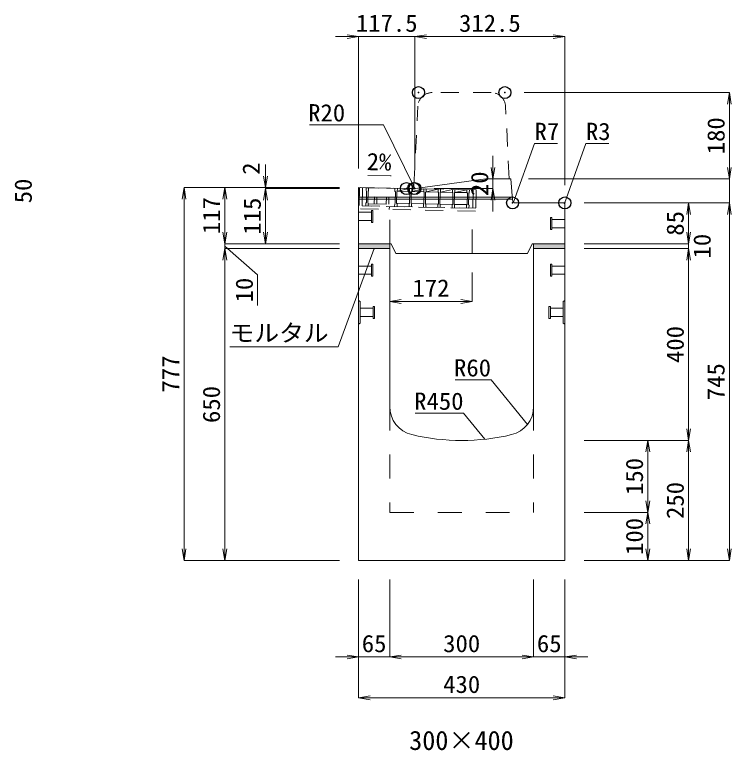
# Model space of a CAD drawing. Units: millimetres at full size. Extents: x -1809 to 57027, y -20349 to 17321.
# Drawn here: x 10468 to 11962, y 7518 to 9051 of the extents above; entities that cross this region are included whole.
import ezdxf
from ezdxf.enums import TextEntityAlignment as Align

# ---------------------------------------------------------------- set-up
doc = ezdxf.new("R2010")
doc.units = ezdxf.units.MM
doc.header["$LTSCALE"] = 50
doc.header["$PDMODE"] = 32
doc.header["$PDSIZE"] = 25
doc.linetypes.add('USER1', pattern=[2, 1, -1])
doc.linetypes.add('USER2', pattern=[1.35, 0.75, -0.6])
for name, color, linetype, lineweight in [('インサート', 3, 'USER2', 9), ('グレーチング', 7, 'USER2', 9), ('モルタル', 7, 'Continuous', 9), ('受枠', 3, 'USER2', 9), ('寸法線', 7, 'Continuous', 13), ('引出線', 4, 'Continuous', 13), ('本体', 2, 'Continuous', 13), ('目地', 132, 'Continuous', 9)]:
    doc.layers.add(name, color=color, linetype=linetype, lineweight=lineweight)
doc.layers.add('作業エリア', color=11, linetype='Continuous')
doc.layers.add('文字', color=7, linetype='Continuous')
doc.styles.add('ＭＳ 明朝', font='')
doc.styles.get('ＭＳ 明朝').set_extended_font_data('MS Mincho')

# ---------------------------------------------------------------- blocks, each defined once
blk = doc.blocks.new('open_arrow')
at = {"color": 0, "linetype": 'Continuous', "lineweight": -2}
blk.add_lwpolyline([(7.5, 1.25), (0, 0), (7.5, -1.25)], dxfattribs=at)

msp = doc.modelspace()

# ---------------------------------------------------------------- hatches: boundary and pattern name
at = {"layer": 'モルタル'}
for points in [[(11185, 8563.69), (11185, 8573.69), (11250, 8573.69), (11250, 8563.69)], [(11550, 8563.69), (11550, 8573.69), (11615, 8573.69), (11615, 8563.69)]]:
    msp.add_hatch(color=256, dxfattribs=at).paths.add_polyline_path(points)

# ---------------------------------------------------------------- linework, layer by layer
at = {"layer": 'インサート'}
for p, q in [((11185, 8639.19), (11212, 8639.19)), ((11185, 8639.19), (11185, 8622.19)), ((11215, 8643.19), (11212, 8643.19)), ((11212, 8643.19), (11212, 8618.19)), ((11215, 8618.19), (11215, 8643.19)), ((11185, 8622.19), (11212, 8622.19)), ((11212, 8618.19), (11215, 8618.19)), ((11585, 8628.19), (11588, 8628.19)), ((11585, 8603.19), (11585, 8628.19)), ((11588, 8628.19), (11588, 8603.19)), ((11615, 8624.19), (11588, 8624.19)), ((11615, 8624.19), (11615, 8607.19)), ((11588, 8603.19), (11585, 8603.19)), ((11615, 8607.19), (11588, 8607.19)), ((11185, 8527.19), (11212, 8527.19)), ((11185, 8527.19), (11185, 8510.19)), ((11215, 8531.19), (11212, 8531.19)), ((11212, 8531.19), (11212, 8506.19)), ((11215, 8506.19), (11215, 8531.19)), ((11585, 8531.19), (11588, 8531.19)), ((11585, 8506.19), (11585, 8531.19)), ((11588, 8531.19), (11588, 8506.19)), ((11615, 8527.19), (11588, 8527.19)), ((11615, 8527.19), (11615, 8510.19)), ((11185, 8510.19), (11212, 8510.19)), ((11615, 8510.19), (11588, 8510.19)), ((11212, 8506.19), (11215, 8506.19)), ((11588, 8506.19), (11585, 8506.19)), ((11188.2, 8439.19), (11215.2, 8439.19)), ((11188.2, 8439.19), (11188.2, 8422.19)), ((11218.2, 8443.19), (11215.2, 8443.19)), ((11215.2, 8443.19), (11215.2, 8418.19)), ((11218.2, 8418.19), (11218.2, 8443.19)), ((11581.8, 8443.19), (11584.8, 8443.19)), ((11581.8, 8418.19), (11581.8, 8443.19)), ((11584.8, 8443.19), (11584.8, 8418.19)), ((11611.8, 8439.19), (11584.8, 8439.19)), ((11611.8, 8439.19), (11611.8, 8422.19)), ((11188.2, 8422.19), (11215.2, 8422.19)), ((11215.2, 8418.19), (11218.2, 8418.19)), ((11584.8, 8418.19), (11581.8, 8418.19)), ((11611.8, 8422.19), (11584.8, 8422.19))]:
    msp.add_line(p, q, dxfattribs=at)
at = {"layer": 'グレーチング'}
for p, q in [((11201, 8690.37), (11200.88, 8684.37)), ((11200.88, 8684.37), (11201.86, 8683.35)), ((11415.95, 8686.07), (11201, 8690.37)), ((11201.86, 8683.35), (11201.38, 8659.36)), ((11204.86, 8683.29), (11204.38, 8659.3)), ((11205.88, 8684.27), (11204.86, 8683.29)), ((11206, 8690.27), (11205.88, 8684.27)), ((11260.98, 8689.17), (11260.86, 8683.17)), ((11260.86, 8683.17), (11261.84, 8682.15)), ((11261.84, 8682.15), (11261.36, 8658.16)), ((11264.84, 8682.09), (11264.36, 8658.1)), ((11265.86, 8683.07), (11264.84, 8682.09)), ((11265.98, 8689.07), (11265.86, 8683.07)), ((11265.86, 8683.07), (11290.98, 8688.57)), ((11265.86, 8683.07), (11290.86, 8682.57)), ((11290.98, 8688.57), (11290.86, 8682.57)), ((11290.86, 8682.57), (11291.84, 8681.55)), ((11291.84, 8681.55), (11291.36, 8657.56)), ((11294.84, 8681.49), (11294.36, 8657.5)), ((11295.86, 8682.47), (11294.84, 8681.49)), ((11295.98, 8688.47), (11295.86, 8682.47)), ((11295.86, 8682.47), (11320.97, 8687.97)), ((11295.86, 8682.47), (11320.85, 8681.97)), ((11320.97, 8687.97), (11320.85, 8681.97)), ((11320.85, 8681.97), (11321.83, 8680.95)), ((11321.83, 8680.95), (11321.35, 8656.96)), ((11324.83, 8680.89), (11324.35, 8656.9)), ((11325.85, 8681.87), (11324.83, 8680.89)), ((11325.97, 8687.87), (11325.85, 8681.87)), ((11325.85, 8681.87), (11350.97, 8687.37)), ((11325.85, 8681.87), (11350.85, 8681.37)), ((11350.97, 8687.37), (11350.85, 8681.37)), ((11350.85, 8681.37), (11351.83, 8680.35)), ((11351.83, 8680.35), (11351.35, 8656.36)), ((11354.83, 8680.29), (11354.35, 8656.3)), ((11355.85, 8681.27), (11354.83, 8680.29)), ((11355.97, 8687.27), (11355.85, 8681.27)), ((11355.85, 8681.27), (11380.96, 8686.77)), ((11355.85, 8681.27), (11380.84, 8680.77)), ((11380.96, 8686.77), (11380.84, 8680.77)), ((11380.84, 8680.77), (11381.82, 8679.75)), ((11381.82, 8679.75), (11381.34, 8655.76)), ((11384.82, 8679.69), (11384.34, 8655.7)), ((11385.84, 8680.67), (11384.82, 8679.69)), ((11385.96, 8686.67), (11385.84, 8680.67)), ((11385.84, 8680.67), (11410.95, 8686.17)), ((11385.84, 8680.67), (11410.83, 8680.17)), ((11410.95, 8686.17), (11410.83, 8680.17)), ((11410.83, 8680.17), (11411.81, 8679.15)), ((11411.81, 8679.15), (11411.33, 8655.16)), ((11414.81, 8679.09), (11414.33, 8655.1)), ((11415.83, 8680.07), (11414.81, 8679.09)), ((11415.95, 8686.07), (11415.83, 8680.07)), ((11218.12, 8671.53), (11217.82, 8656.53)), ((11218.12, 8671.53), (11248.12, 8670.93)), ((11223.12, 8671.43), (11222.82, 8656.43)), ((11243.12, 8671.03), (11242.82, 8656.03)), ((11248.12, 8670.93), (11247.82, 8655.93)), ((11200.24, 8652.38), (11200.36, 8658.38)), ((11415.19, 8648.08), (11200.24, 8652.38)), ((11200.36, 8658.38), (11201.38, 8659.36)), ((11205.36, 8658.28), (11204.38, 8659.3)), ((11205.24, 8652.28), (11205.36, 8658.28)), ((11205.33, 8656.78), (11260.31, 8655.68)), ((11260.22, 8651.18), (11260.34, 8657.18)), ((11260.34, 8657.18), (11261.36, 8658.16)), ((11264.36, 8658.1), (11291.36, 8657.56)), ((11265.34, 8657.08), (11264.36, 8658.1)), ((11265.22, 8651.08), (11265.34, 8657.08)), ((11290.22, 8650.58), (11290.34, 8656.58)), ((11290.34, 8656.58), (11291.36, 8657.56)), ((11295.34, 8656.48), (11294.36, 8657.5)), ((11294.36, 8657.5), (11321.35, 8656.96)), ((11295.22, 8650.48), (11295.34, 8656.48)), ((11320.21, 8649.98), (11320.33, 8655.98)), ((11320.33, 8655.98), (11321.35, 8656.96)), ((11325.33, 8655.88), (11324.35, 8656.9)), ((11324.35, 8656.9), (11351.35, 8656.36)), ((11325.21, 8649.88), (11325.33, 8655.88)), ((11350.21, 8649.38), (11350.33, 8655.38)), ((11350.33, 8655.38), (11351.35, 8656.36)), ((11355.33, 8655.28), (11354.35, 8656.3)), ((11354.35, 8656.3), (11381.34, 8655.76)), ((11355.21, 8649.28), (11355.33, 8655.28)), ((11380.2, 8648.78), (11380.32, 8654.78)), ((11380.32, 8654.78), (11381.34, 8655.76)), ((11385.32, 8654.68), (11384.34, 8655.7)), ((11384.34, 8655.7), (11411.33, 8655.16)), ((11385.2, 8648.68), (11385.32, 8654.68)), ((11410.19, 8648.18), (11410.31, 8654.18)), ((11410.31, 8654.18), (11411.33, 8655.16)), ((11415.31, 8654.08), (11414.33, 8655.1)), ((11415.19, 8648.08), (11415.31, 8654.08))]:
    msp.add_line(p, q, dxfattribs=at)
at = {"layer": 'モルタル'}
for points in [[(11250, 8573.69), (11185, 8573.69), (11185, 8563.69), (11250, 8563.69)], [(11615, 8573.69), (11550, 8573.69), (11550, 8563.69), (11615, 8563.69)]]:
    msp.add_lwpolyline(points, close=True, dxfattribs=at)
at = {"layer": '作業エリア'}
for p in [(11310, 8888.69), (11490, 8888.69), (11285, 8688.69), (11300, 8688.69), (11302.5, 8688.69), (11506.25, 8658.69), (11615, 8658.69)]:
    msp.add_point(p, dxfattribs=at)
at = {"layer": '受枠'}
for p, q in [((11187, 8690.65), (11186.12, 8646.66)), ((11429.95, 8685.79), (11187, 8690.65)), ((11193, 8690.53), (11192.24, 8652.54)), ((11423.95, 8685.91), (11423.19, 8647.92)), ((11429.95, 8685.79), (11429.07, 8641.8)), ((11429.07, 8641.8), (11186.12, 8646.66)), ((11192.24, 8652.54), (11429.19, 8647.8)), ((11249.23, 8651.4), (11249.11, 8645.4))]:
    msp.add_line(p, q, dxfattribs=at)
at = {"layer": '寸法線'}
for p, q in [((11350.5, 9005.37), (11137, 9005.37)), ((11185, 8730.69), (11185, 9005.37)), ((11615, 9005.37), (11302.5, 9005.37)), ((11302.5, 8728.69), (11302.5, 9005.37)), ((11302.5, 8728.69), (11302.5, 9005.37)), ((11615, 8695.69), (11615, 9005.37)), ((11530, 8888.69), (11957.94, 8888.69)), ((11957.94, 8708.69), (11957.94, 8888.69)), ((11465.22, 8640.69), (11465.22, 8756.69)), ((11957.94, 8756.69), (11957.94, 8610.69)), ((10991.22, 8738.69), (10991.22, 8640.69)), ((11465.22, 8708.69), (11490.5, 8708.69)), ((11539, 8708.69), (11957.94, 8708.69)), ((11539, 8708.69), (11957.94, 8708.69)), ((10821.22, 8690.69), (10821.22, 7913.69)), ((11145, 8690.69), (10821.22, 8690.69)), ((10906.22, 8690.69), (10906.22, 8573.69)), ((11145, 8690.69), (10906.22, 8690.69)), ((11145, 8690.69), (10991.22, 8690.69)), ((11145, 8688.69), (10991.22, 8688.69)), ((10991.22, 8688.69), (10991.22, 8573.69)), ((11145, 8688.69), (10991.22, 8688.69)), ((11342.5, 8688.69), (11465.22, 8688.69)), ((11655, 8658.69), (11872.94, 8658.69)), ((11655, 8658.69), (11957.94, 8658.69)), ((11655, 8658.69), (11957.94, 8658.69)), ((11872.94, 8658.69), (11872.94, 8573.69)), ((11957.94, 7913.69), (11957.94, 8658.69)), ((10906.22, 8621.69), (10906.22, 8515.69)), ((11872.94, 8621.69), (11872.94, 8515.69)), ((11145, 8573.69), (10906.22, 8573.69)), ((11145, 8573.69), (10906.22, 8573.69)), ((11145, 8573.69), (10991.22, 8573.69)), ((11655, 8573.69), (11857.94, 8573.69)), ((11655, 8573.69), (11872.94, 8573.69)), ((10906.22, 8568.69), (10974.73, 8509.16)), ((11145, 8563.69), (10906.22, 8563.69)), ((10906.22, 8563.69), (10906.22, 7913.69)), ((11145, 8563.69), (10906.22, 8563.69)), ((11655, 8563.69), (11857.94, 8563.69)), ((11655, 8563.69), (11872.94, 8563.69)), ((11872.94, 8563.69), (11872.94, 8163.69)), ((10974.73, 8509.16), (10974.73, 8445.14)), ((11422, 8513.69), (11422, 8453.46)), ((11422, 8453.46), (11250, 8453.46)), ((11655, 8163.69), (11872.94, 8163.69)), ((11655, 8163.69), (11787.94, 8163.69)), ((11655, 8163.69), (11872.94, 8163.69)), ((11787.94, 8163.69), (11787.94, 8013.69)), ((11872.94, 7913.69), (11872.94, 8163.69)), ((11655, 8013.69), (11787.94, 8013.69)), ((11655, 8013.69), (11787.94, 8013.69)), ((11787.94, 8013.69), (11787.94, 7913.69)), ((11145, 7913.69), (10821.22, 7913.69)), ((11145, 7913.69), (10906.22, 7913.69)), ((11655, 7913.69), (11787.94, 7913.69)), ((11655, 7913.69), (11872.94, 7913.69)), ((11655, 7913.69), (11957.94, 7913.69)), ((11185, 7873.69), (11185, 7712.54)), ((11185, 7873.69), (11185, 7627.54)), ((11250, 7873.69), (11250, 7712.54)), ((11250, 7873.69), (11250, 7712.54)), ((11550, 7873.69), (11550, 7712.54)), ((11550, 7873.69), (11550, 7712.54)), ((11615, 7873.69), (11615, 7712.54)), ((11615, 7873.69), (11615, 7627.54)), ((11298, 7712.54), (11137, 7712.54)), ((11550, 7712.54), (11250, 7712.54)), ((11663, 7712.54), (11502, 7712.54)), ((11615, 7627.54), (11185, 7627.54))]:
    msp.add_line(p, q, dxfattribs=at)
at = {"layer": '引出線'}
for points in [[(11302.5, 8688.74), (11237.16, 8821.43), (11177.16, 8821.43), (11082.49, 8821.43)], [(11507.98, 8660.56), (11551.78, 8782.62), (11599.71, 8782.62)], [(11614.12, 8657.81), (11658.9, 8782.62), (11706.63, 8782.62)], [(11252.93, 8715.28), (11204.19, 8716.25), (11252.93, 8715.28)], [(11217.5, 8563.69), (11142.68, 8358.72), (10916.76, 8358.72)], [(11537.07, 8197.01), (11461.24, 8289.92), (11386.56, 8289.92)], [(11448.08, 8166.27), (11403.84, 8220.46), (11302.84, 8220.46)]]:
    msp.add_lwpolyline(points, dxfattribs=at)
at = {"layer": '本体', "linetype": 'USER2'}
for p, q in [((11461.46, 8888.69), (11338.54, 8888.69)), ((11300.33, 8695.34), (11308.57, 8860.19)), ((11499, 8708.69), (11491.43, 8860.19))]:
    msp.add_line(p, q, dxfattribs=at)
at = {"layer": '本体'}
for p, q in [((11450.5, 8708.69), (11303.83, 8688.87)), ((11502.5, 8708.69), (11450.5, 8708.69)), ((11505.76, 8665.17), (11502.5, 8708.69)), ((11185, 8573.69), (11185, 8690.69)), ((11185, 8690.69), (11285, 8688.69)), ((11285, 8688.69), (11301.15, 8688.69)), ((11612, 8658.69), (11512.74, 8658.69)), ((11615, 8573.69), (11615, 8655.69)), ((11253, 8573.69), (11185, 8573.69)), ((11253, 8573.69), (11263, 8553.69)), ((11547, 8573.69), (11537, 8553.69)), ((11615, 8573.69), (11547, 8573.69)), ((11185, 8563.69), (11185, 7913.69)), ((11250, 8563.69), (11185, 8563.69)), ((11250, 8563.69), (11250, 8234.22)), ((11615, 8563.69), (11550, 8563.69)), ((11550, 8563.69), (11550, 8234.22)), ((11615, 8563.69), (11615, 7913.69)), ((11537, 8553.69), (11263, 8553.69)), ((11615, 7913.69), (11185, 7913.69))]:
    msp.add_line(p, q, dxfattribs=at)
at = {"layer": '本体', "linetype": 'USER1'}
for p, q in [((11250, 8573.69), (11250, 8651.38)), ((11422, 8553.69), (11422, 8647.94))]:
    msp.add_line(p, q, dxfattribs=at)
at = {"layer": '本体', "lineweight": 9}
for p, q in [((11185, 8455.19), (11188.2, 8453.19)), ((11188.2, 8453.19), (11188.2, 8408.19)), ((11615, 8455.19), (11611.8, 8453.19)), ((11611.8, 8453.19), (11611.8, 8408.19)), ((11188.2, 8408.19), (11185, 8406.19)), ((11611.8, 8408.19), (11615, 8406.19))]:
    msp.add_line(p, q, dxfattribs=at)
at = {"layer": '本体', "linetype": 'USER1', "lineweight": 15}
for p, q in [((11250, 8234.22), (11250, 8013.69)), ((11550, 8234.22), (11550, 8013.69)), ((11250, 8013.69), (11550, 8013.69))]:
    msp.add_line(p, q, dxfattribs=at)
at = {"layer": '本体', "linetype": 'USER2'}
for centre, radius, start, end in [((11338.54, 8858.69), 30, 90, 177.13759), ((11461.46, 8858.69), 30, 2.86241, 90), ((11293.34, 8695.69), 7, 270, 357.13759)]:
    msp.add_arc(centre, radius, start, end, dxfattribs=at)
at = {"layer": '本体'}
for centre, radius, start, end in [((11301.15, 8708.69), 20, 270, 277.69605), ((11512.74, 8665.69), 7, 184.28915, 270), ((11612, 8655.69), 3, 0, 90), ((11310, 8234.22), 60, 180, 256.65764), ((11490, 8234.22), 60, 283.34236, 0), ((11400, 8613.69), 450, 256.65764, 283.34236)]:
    msp.add_arc(centre, radius, start, end, dxfattribs=at)
at = {"layer": '目地'}
for p, q in [((11185, 8670.69), (11505.35, 8670.69)), ((11185, 8666.69), (11505.65, 8666.69))]:
    msp.add_line(p, q, dxfattribs=at)

# ---------------------------------------------------------------- block references
at = {"layer": '寸法線', "xscale": 3.2, "yscale": 3.2}
for p, rotation in [((11185, 9005.37), 180), ((11615, 9005.37), 180), ((11957.94, 8888.69), 270), ((11465.22, 8708.69), 90), ((11957.94, 8708.69), 90), ((11957.94, 8708.69), 90), ((10991.22, 8690.69), 90), ((10821.22, 8690.69), 270), ((10906.22, 8690.69), 270), ((10991.22, 8688.69), 270), ((10991.22, 8688.69), 270), ((11465.22, 8688.69), 270), ((11872.94, 8658.69), 270), ((11957.94, 8658.69), 270), ((11957.94, 8658.69), 270), ((10906.22, 8573.69), 90), ((10906.22, 8573.69), 90), ((10991.22, 8573.69), 90), ((11872.94, 8573.69), 90), ((11872.94, 8573.69), 90), ((10906.22, 8563.69), 270), ((10906.22, 8563.69), 270), ((11872.94, 8563.69), 270), ((11872.94, 8563.69), 270), ((11422, 8453.46), 180), ((11872.94, 8163.69), 90), ((11787.94, 8163.69), 270), ((11872.94, 8163.69), 270), ((11787.94, 8013.69), 90), ((11787.94, 8013.69), 270), ((10821.22, 7913.69), 90), ((10906.22, 7913.69), 90), ((11787.94, 7913.69), 90), ((11872.94, 7913.69), 90), ((11957.94, 7913.69), 90), ((11185, 7712.54), 180), ((11550, 7712.54), 180), ((11550, 7712.54), 180), ((11615, 7627.54), 180)]:
    msp.add_blockref('open_arrow', p, dxfattribs=dict(at, rotation=rotation))
for p in [(11302.5, 9005.37), (11302.5, 9005.37), (11250, 8453.46), (11250, 7712.54), (11250, 7712.54), (11615, 7712.54), (11185, 7627.54)]:
    msp.add_blockref('open_arrow', p, dxfattribs=at)
at = {"layer": '引出線', "xscale": 0.16, "yscale": 0.16}
for p, rotation in [((11252.93, 8715.28), 178.9), ((11302.5, 8688.74), 116.2), ((11507.98, 8660.56), 70.3), ((11614.12, 8657.81), 70.3), ((11217.5, 8563.69), 249.9), ((11537.07, 8197.01), 129.2), ((11448.08, 8166.27), 129.2)]:
    msp.add_blockref('open_arrow', p, dxfattribs=dict(at, rotation=rotation))

# ---------------------------------------------------------------- texts
at = {"layer": '寸法線', "style": 'ＭＳ 明朝', "width": 1.05}
for s, p in [('117.5', (11243.75, 9033.37)), ('312.5', (11458.75, 9033.37)), ('172', (11336, 8481.46)), ('65', (11217.5, 7740.54)), ('300', (11400, 7740.54)), ('65', (11582.5, 7740.54)), ('430', (11400, 7655.54))]:
    msp.add_text(s, height=36.03, dxfattribs=at).set_placement(p, align=Align.MIDDLE_CENTER)
for s, p in [('180', (11929.94, 8798.69)), ('2', (10961.22, 8730.22)), ('20', (11437.22, 8698.69)), ('50', (10485.94, 8683.69)), ('117', (10878.22, 8632.19)), ('115', (10963.22, 8631.19)), ('85', (11844.94, 8616.19)), ('10', (11900.94, 8568.69)), ('10', (10946.73, 8477.15)), ('400', (11844.94, 8363.69)), ('777', (10793.22, 8302.19)), ('745', (11929.94, 8286.19)), ('650', (10878.22, 8238.69)), ('150', (11759.94, 8088.69)), ('250', (11844.94, 8038.69)), ('100', (11759.94, 7963.69))]:
    msp.add_text(s, height=36.03, rotation=90, dxfattribs=at).set_placement(p, align=Align.MIDDLE_CENTER)
at = {"layer": '引出線', "style": 'ＭＳ 明朝', "width": 1.05}
for s, p in [('R20', (11157.16, 8864.63)), ('モルタル', (11122.68, 8405.83)), ('R60', (11461.24, 8333.12)), ('R450', (11403.84, 8263.66))]:
    msp.add_text(s, height=36.03, dxfattribs=at).set_placement(p, align=Align.TOP_RIGHT)
for s, p in [('R7', (11551.78, 8825.82)), ('R3', (11658.9, 8825.82))]:
    msp.add_text(s, height=36.03, dxfattribs=at).set_placement(p, align=Align.TOP_LEFT)
msp.add_text('2%', height=36.03, rotation=358.854, dxfattribs=at).set_placement((11253.87, 8762.17), align=Align.TOP_RIGHT)
at = {"layer": '文字', "style": 'ＭＳ 明朝'}
msp.add_text('300×400', height=40.03, dxfattribs=at).set_placement((11399.52, 7538.72), align=Align.MIDDLE_CENTER)

doc.saveas('drawing.dxf')
